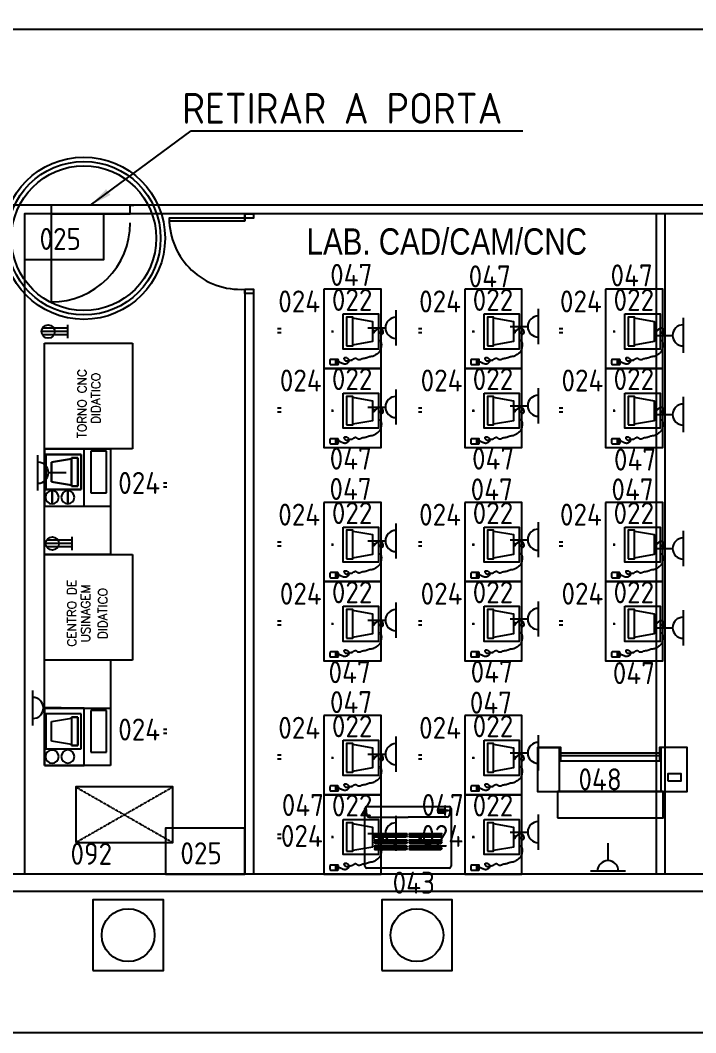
# Model space of a CAD drawing. Header units: millimetres. Extents: x 18768 to 1484868, y -11027 to 520152.
# Drawn here: x 174517 to 182191, y 25708 to 37211 of the extents above; entities that cross this region are included whole.
import ezdxf
from ezdxf.enums import TextEntityAlignment as Align

# ---------------------------------------------------------------- set-up
doc = ezdxf.new("R2010")
doc.units = ezdxf.units.MM
doc.linetypes.add('DASHED2', pattern=[9.525, 6.35, -3.175])
doc.linetypes.add('HIDDEN2', pattern=[4.7625, 3.175, -1.5875])
for name, color, linetype in [('3-MAQUINAS', 5, 'Continuous'), ('4-MOBILIA', 4, 'Continuous'), ('5-COMPUTADORES', 6, 'Continuous'), ('8-TEXTO-DETALHES', 6, 'Continuous'), ('L018-SIMBOLO1', 3, 'Continuous'), ('L025-CONTORNO', 7, 'Continuous'), ('L025-IMPLANTAÇÃO', 1, 'Continuous'), ('L025-TEXTO', 7, 'Continuous'), ('L035-ARRANJO-ADQUIRIR', 102, 'Continuous'), ('L035-ARRANJO-EXISTENTE', 180, 'Continuous'), ('L035-TEXTO', 40, 'Continuous'), ('MOBÍLIA', 26, 'Continuous'), ('PAREDES', 7, 'Continuous')]:
    doc.layers.add(name, color=color, linetype=linetype)
doc.layers.add('L035-DEMOLIÇÃO', color=40, linetype='Continuous', plot=False)
doc.styles.add('ISO-CP--25', font='isocp.shx', dxfattribs={"height": 250})
doc.styles.add('ISO-CP--35', font='isocp.shx', dxfattribs={"height": 350})
doc.styles.add('ROMANS', font='romans', dxfattribs={"width": 0.8, "height": 300})
doc.styles.get("Standard").update_dxf_attribs({"font": 'arial.ttf'})
doc.dimstyles.new('ABNT-25-VERDE', dxfattribs={"dimtxt": 1, "dimasz": 250, "dimexe": 130, "dimexo": 130, "dimgap": 130, "dimtad": 1, "dimdsep": 46, "dimtxsty": 'ISO-CP--25', "dimcen": 0, "dimclrd": 3, "dimclre": 3, "dimclrt": 3, "dimaunit": 1, "dimadec": 0, "dimazin": 0, "dimtfac": 130, "dimtmove": 2, "dimatfit": 3, "dimfxl": 1, "dimtolj": 1, "dimarcsym": 0})

# ---------------------------------------------------------------- blocks, each defined once
blk = doc.blocks.new('BL_SENAI_id9370710520')
at = {"layer": 'L035-ARRANJO-ADQUIRIR', "color": 0}
for p, q in [((499, 247), (499, 164)), ((502, 247), (502, 224)), ((519, 247), (502, 247)), ((550, 253), (506, 253)), ((519, 224), (519, 247)), ((520, 247), (520, 224)), ((536, 247), (520, 247)), ((536, 224), (536, 247)), ((538, 247), (538, 224)), ((554, 247), (538, 247)), ((554, 224), (554, 247)), ((557, 164), (557, 247)), ((193, 186), (169, 186)), ((181, 174), (181, 198)), ((499, 221), (557, 221)), ((499, 220), (557, 220)), ((502, 224), (519, 224)), ((506, 157), (550, 157)), ((520, 224), (536, 224)), ((538, 224), (554, 224))]:
    blk.add_line(p, q, dxfattribs=at)
for points in [[(-19, 308), (-19, 708), (381, 708), (381, 308)], [(170, 645), (192, 645), (192, 660), (170, 660)], [(343, 345), (343, 415), (18, 415), (18, 345)]]:
    blk.add_lwpolyline(points, close=True, dxfattribs=at)
for points in [[(181, 660), (180, 665), (178, 669), (175, 672), (173, 675), (170, 677), (168, 678), (165, 679), (163, 681), (162, 682), (161, 683), (160, 685), (160, 686), (159, 688), (159, 689), (159, 690), (158, 691), (157, 692), (156, 693), (154, 694), (152, 695), (151, 696), (149, 697), (147, 699), (146, 701), (144, 703), (143, 706), (142, 709), (141, 712), (141, 716), (141, 719), (141, 723), (141, 726), (141, 729), (142, 732), (143, 735), (145, 737), (146, 740), (148, 742), (150, 744), (152, 746), (154, 747), (156, 749), (159, 750), (161, 751), (163, 752), (166, 753), (168, 754), (170, 755), (172, 755), (174, 756), (176, 757), (178, 757), (180, 758), (181, 758), (183, 758), (185, 759), (186, 759), (188, 759), (190, 759), (191, 759), (193, 759), (195, 759), (196, 758), (198, 758), (200, 757), (202, 757), (203, 756), (205, 755), (206, 754), (208, 753), (209, 751), (210, 750), (211, 749), (212, 748), (213, 746), (214, 745), (214, 744), (214, 743), (214, 742), (214, 741), (213, 739), (212, 738), (211, 737), (210, 737), (209, 736), (208, 735), (206, 734), (205, 733), (204, 732), (202, 732), (201, 731), (199, 730), (198, 729), (196, 728), (195, 727), (194, 726), (193, 724), (192, 723), (191, 721), (190, 719), (189, 716), (187, 714), (184, 711), (181, 708)], [(276, 708), (280, 717), (284, 724), (290, 729), (296, 733), (302, 736), (308, 738), (315, 740), (321, 740), (327, 741), (334, 741), (340, 740), (345, 740), (351, 739), (357, 738), (362, 737), (368, 736), (374, 735), (379, 733), (385, 731), (390, 730), (395, 728), (400, 725), (405, 723), (410, 720), (414, 716), (418, 713), (422, 709), (426, 705), (430, 700), (434, 696), (437, 691), (441, 686), (444, 681), (448, 676), (451, 670), (454, 665), (457, 659), (460, 654), (462, 649), (464, 644), (465, 639), (466, 634), (467, 629), (467, 624), (468, 619), (469, 614), (469, 610), (470, 605), (472, 600), (473, 595), (475, 590), (477, 586), (479, 581), (481, 575), (483, 570), (485, 565), (486, 560), (487, 554), (488, 549), (489, 544), (489, 538), (490, 533), (491, 528), (492, 524), (493, 519), (495, 515), (497, 511), (499, 507), (500, 504), (502, 500), (503, 497), (504, 494), (504, 490), (504, 487), (504, 484), (503, 480), (502, 477), (501, 474), (499, 471), (498, 469), (496, 466), (494, 464), (492, 461), (490, 459), (489, 456), (488, 454), (487, 451), (486, 448), (487, 445), (487, 441), (488, 438), (490, 434), (492, 431), (493, 427), (495, 424), (497, 420), (499, 417), (501, 415), (503, 412), (505, 410), (506, 408), (507, 406), (508, 405), (509, 404), (509, 404), (509, 403), (509, 403), (509, 403), (508, 403), (508, 402), (508, 401), (508, 398), (509, 395), (510, 391), (510, 387), (511, 382), (513, 377), (514, 372), (515, 366), (516, 362), (517, 357), (518, 354), (519, 350), (519, 347), (519, 344), (518, 341), (517, 338), (515, 335), (513, 333), (510, 330), (506, 327), (502, 325), (499, 323), (495, 321), (491, 320), (488, 320), (485, 320), (482, 321), (480, 322), (479, 324), (478, 326), (477, 329), (477, 332), (477, 334), (477, 337), (478, 341), (478, 344), (480, 347), (481, 350), (483, 353), (485, 356), (487, 359), (490, 362), (493, 365), (496, 368), (499, 370), (502, 372), (506, 373), (510, 373), (515, 372), (520, 371), (525, 369), (530, 366), (535, 362), (539, 358), (543, 353), (547, 348), (549, 342), (551, 336), (552, 330), (552, 324), (551, 318), (550, 312), (548, 306), (546, 300), (544, 294), (541, 289), (538, 284), (536, 278), (533, 273), (531, 268), (529, 262), (528, 256), (528, 253)], [(331, 415), (291, 645), (71, 645), (31, 415)]]:
    blk.add_lwpolyline(points, dxfattribs=at)
for centre, start, end in [((506, 247), 90, 180), ((550, 247), 0, 90), ((506, 164), 180, 270), ((550, 164), 270, 0)]:
    blk.add_arc(centre, 6.72, start, end, dxfattribs=at)
at = {"layer": 'L025-TEXTO', "style": 'ISO-CP--25'}
blk.add_attdef('rmp_mt_codmaterial', (15, 15), '', height=40, dxfattribs=at)
at = {"layer": 'L025-TEXTO', "style": 'ISO-CP--25', "flags": 1}
for tag in ['rmp_mt_nomeunid', 'rmp_mt_potencia', 'rmp_mt_cod']:
    blk.add_attdef(tag, (15, 15), '', height=40, dxfattribs=at)
blk = doc.blocks.new('BL_SENAI_id9320210390')
at = {"layer": 'L035-ARRANJO-ADQUIRIR', "color": 0}
for p, q in [((154, -168), (154, -207)), ((199, -168), (199, -207))]:
    blk.add_line(p, q, dxfattribs=at)
at = {"layer": 'L025-TEXTO', "style": 'ISO-CP--25'}
blk.add_attdef('RMP_MT_NOMEUNID', (8, 8), '', height=250, dxfattribs=at)
at = {"layer": 'L025-TEXTO', "style": 'ISO-CP--25', "flags": 1}
for tag in ['RMP_MT_COD', 'RMP_MT_CODMATERIAL', 'RMP_MT_POTENCIA']:
    blk.add_attdef(tag, (8, 8), '', height=250, dxfattribs=at)
blk = doc.blocks.new('BL_SENAI_id9320221860')
at = {"layer": 'L035-ARRANJO-ADQUIRIR', "color": 0}
blk.add_lwpolyline([(-40, 200), (860, 200), (860, 850), (-40, 850)], close=True, dxfattribs=at)
at = {"layer": 'L025-TEXTO', "style": 'ISO-CP--25'}
blk.add_attdef('rmp_mt_codmaterial', (15, 15), '', height=40, dxfattribs=at)
at = {"layer": 'L025-TEXTO', "style": 'ISO-CP--25', "flags": 1}
for tag in ['rmp_mt_nomeunid', 'rmp_mt_potencia', 'rmp_mt_cod']:
    blk.add_attdef(tag, (15, 15), '', height=40, dxfattribs=at)
blk = doc.blocks.new('BL_SENAI_id9370720160')
at = {"layer": 'L035-ARRANJO-EXISTENTE', "color": 0}
for p, q in [((-695, 376), (-445, 376)), ((-430, 316), (690, 316)), ((-430, 286), (690, 286)), ((-445, 226), (705, 226))]:
    blk.add_line(p, q, dxfattribs=at)
for points in [[(-695, -124), (-445, -124), (-445, 376), (-695, 376)], [(-445, 226), (-430, 226), (-430, 376), (-445, 376)], [(690, 226), (705, 226), (705, 376), (690, 376)], [(705, -124), (1005, -124), (1005, 376), (705, 376)], [(784, -3), (934, -3), (934, 77), (784, 77)], [(-470, -424), (730, -424), (730, -124), (-470, -124)]]:
    blk.add_lwpolyline(points, close=True, dxfattribs=at)
blk.add_lwpolyline([(-445, 376), (-695, 376), (-695, -124), (1005, -124), (1005, 376), (705, 376)], dxfattribs=at)
at = {"layer": 'L025-TEXTO', "style": 'ISO-CP--25'}
blk.add_attdef('rmp_mt_codmaterial', (15, 15), '', height=40, dxfattribs=at)
at = {"layer": 'L025-TEXTO', "style": 'ISO-CP--25', "flags": 1}
for tag in ['rmp_mt_nomeunid', 'rmp_mt_potencia', 'rmp_mt_cod']:
    blk.add_attdef(tag, (15, 15), '', height=40, dxfattribs=at)
blk = doc.blocks.new('BL_SENAI_id9320230440')
at = {"layer": 'L035-ARRANJO-ADQUIRIR', "color": 0}
blk.add_lwpolyline([(0, 520), (-900, 520), (-900, 0), (0, 0)], close=True, dxfattribs=at)
at = {"layer": 'L025-TEXTO', "style": 'ISO-CP--25'}
blk.add_attdef('rmp_mt_codmaterial', (15, 15), '', height=40, dxfattribs=at)
at = {"layer": 'L025-TEXTO', "style": 'ISO-CP--25', "flags": 1}
for tag in ['rmp_mt_nomeunid', 'rmp_mt_potencia', 'rmp_mt_cod']:
    blk.add_attdef(tag, (15, 15), '', height=40, dxfattribs=at)
blk = doc.blocks.new('BL_SENAI_id9315160120')
at = {"color": 0}
for p, q in [((93, 569), (105, 588)), ((105, 588), (457, 588)), ((469, 569), (457, 588)), ((489, 569), (501, 588)), ((501, 588), (853, 588)), ((865, 569), (853, 588)), ((469, 569), (93, 569)), ((93, 544), (105, 564)), ((469, 544), (93, 544)), ((93, 498), (105, 518)), ((469, 498), (93, 498)), ((93, 474), (105, 493)), ((469, 474), (93, 474)), ((105, 564), (457, 564)), ((105, 518), (457, 518)), ((105, 493), (457, 493)), ((469, 544), (457, 564)), ((469, 498), (457, 518)), ((469, 474), (457, 493)), ((865, 569), (489, 569)), ((489, 544), (501, 564)), ((865, 544), (489, 544)), ((489, 498), (501, 518)), ((865, 498), (489, 498)), ((489, 474), (501, 493)), ((865, 474), (489, 474)), ((501, 564), (853, 564)), ((501, 518), (853, 518)), ((501, 493), (853, 493)), ((865, 544), (853, 564)), ((865, 498), (853, 518)), ((865, 474), (853, 493)), ((93, 426), (105, 445)), ((469, 426), (93, 426)), ((93, 401), (105, 420)), ((469, 401), (93, 401)), ((105, 445), (457, 445)), ((105, 420), (457, 420)), ((469, 426), (457, 445)), ((469, 401), (457, 420)), ((489, 426), (501, 445)), ((865, 426), (489, 426)), ((489, 401), (501, 420)), ((865, 401), (489, 401)), ((501, 445), (853, 445)), ((501, 420), (853, 420)), ((865, 426), (853, 445)), ((865, 401), (853, 420)), ((0, 106), (8, 190)), ((37, 215), (479, 215)), ((56, 126), (56, 170)), ((56, 170), (136, 170)), ((136, 126), (56, 126)), ((136, 170), (136, 126)), ((921, 215), (479, 215)), ((958, 106), (950, 190))]:
    blk.add_line(p, q, dxfattribs=at)
for centre, radius in [((78, 148), 17.7), ((78, 148), 5.72), ((115, 148), 15.8), ((115, 148), 3.81)]:
    blk.add_circle(centre, radius, dxfattribs=at)
for centre, start, end in [((37, 185), 90, 169.0323), ((921, 185), 10.9677, 90)]:
    blk.add_arc(centre, 30, start, end, dxfattribs=at)
at = {"layer": 'L025-CONTORNO', "color": 0}
for p, q in [((-10, 117), (-10, 775)), ((10, 795), (948, 795)), ((968, 775), (968, 117)), ((948, 97), (10, 97))]:
    blk.add_line(p, q, dxfattribs=at)
for centre, start, end in [((10, 775), 90, 180), ((948, 775), 0, 90), ((10, 117), 180, 270), ((948, 117), 270, 0)]:
    blk.add_arc(centre, 20, start, end, dxfattribs=at)
at = {"layer": 'L025-TEXTO', "linetype": 'HIDDEN2', "style": 'ISO-CP--25'}
blk.add_attdef('rmp_mt_codmaterial', (15, 15), '', height=40, dxfattribs=at)
at = {"layer": 'L025-TEXTO', "linetype": 'HIDDEN2', "style": 'ISO-CP--25', "flags": 1}
for tag in ['rmp_mt_nomeunid', 'rmp_mt_potencia', 'rmp_mt_cod']:
    blk.add_attdef(tag, (15, 15), '', height=40, dxfattribs=at)
blk = doc.blocks.new('BL_SENAI_id9315160090')
at = {"layer": 'L025-CONTORNO', "color": 0, "linetype": 'DASHED2'}
for p, q in [((-162, 711), (938, 81)), ((-162, 81), (938, 711))]:
    blk.add_line(p, q, dxfattribs=at)
at = {"layer": 'L025-CONTORNO', "color": 0}
blk.add_lwpolyline([(-162, 81), (938, 81), (938, 711), (-162, 711)], close=True, dxfattribs=at)
at = {"layer": 'L025-TEXTO', "style": 'ISO-CP--25'}
blk.add_attdef('rmp_mt_codmaterial', (15, 15), '', height=40, dxfattribs=at)
at = {"layer": 'L025-TEXTO', "style": 'ISO-CP--25', "flags": 1}
for tag in ['rmp_mt_nomeunid', 'rmp_mt_potencia', 'rmp_mt_cod']:
    blk.add_attdef(tag, (15, 15), '', height=40, dxfattribs=at)

msp = doc.modelspace()

# ---------------------------------------------------------------- linework, layer by layer
at = {"layer": '3-MAQUINAS', "linetype": 'Continuous'}
for p, q in [((174791.165, 32341.122), (174791.165, 33541.122)), ((174791.165, 33541.122), (175791.165, 33541.122)), ((175791.165, 33541.122), (175791.165, 32341.122)), ((175791.165, 32341.122), (174791.165, 32341.122)), ((174791.165, 31141.122), (175791.165, 31141.122)), ((174791.165, 29941.122), (174791.165, 31141.122)), ((175791.165, 31141.122), (175791.165, 29941.122)), ((175791.165, 29941.122), (174791.165, 29941.122))]:
    msp.add_line(p, q, dxfattribs=at)
at = {"layer": '3-MAQUINAS', "ltscale": 0.01}
for p, q in [((174791.165, 32341.122), (174791.165, 31691.122)), ((175241.165, 32341.122), (174791.165, 32341.122)), ((175241.165, 31691.122), (175241.165, 32341.122)), ((174791.165, 31691.122), (175241.165, 31691.122)), ((174791.165, 29394.712), (174791.165, 28744.712)), ((175241.165, 29394.712), (174791.165, 29394.712)), ((175241.165, 28744.712), (175241.165, 29394.712)), ((174791.165, 28744.712), (175241.165, 28744.712))]:
    msp.add_line(p, q, dxfattribs=at)
at = {"layer": '4-MOBILIA'}
for p, q in [((174791.165, 31141.122), (174791.165, 32341.122)), ((174791.165, 32341.122), (175541.165, 32341.122)), ((175541.165, 32341.122), (175541.165, 31141.122)), ((174791.165, 31691.122), (175541.165, 31691.122)), ((175541.165, 31141.122), (174791.165, 31141.122)), ((174791.165, 28744.712), (174791.165, 29944.712)), ((174791.165, 29944.712), (175541.165, 29944.712)), ((175541.165, 29944.712), (175541.165, 28744.712)), ((175541.165, 28744.712), (174791.165, 28744.712))]:
    msp.add_line(p, q, dxfattribs=at)
at = {"layer": '5-COMPUTADORES', "ltscale": 0.01}
for p, q in [((174808.034, 31878.622), (174808.034, 32278.622)), ((174808.034, 32278.622), (174808.034, 31878.622)), ((174808.034, 32278.622), (175208.034, 32278.622)), ((175208.034, 32278.622), (174808.034, 32278.622)), ((175100.534, 32228.622), (174870.534, 32188.622)), ((174870.534, 32188.622), (175100.534, 32228.622)), ((174870.534, 32188.622), (175100.534, 32228.622)), ((175100.534, 32241.122), (175170.534, 32241.122)), ((175100.534, 32228.622), (175100.534, 32241.122)), ((175100.534, 32241.122), (175100.534, 31916.122)), ((175170.534, 32241.122), (175100.534, 32241.122)), ((175100.534, 32241.122), (175170.534, 32241.122)), ((175100.534, 32228.622), (175100.534, 32241.122)), ((175100.534, 31928.622), (175100.534, 32228.622)), ((175170.534, 32241.122), (175170.534, 31916.122)), ((175170.534, 31916.122), (175170.534, 32241.122)), ((175170.534, 32241.122), (175170.534, 31916.122)), ((175208.034, 32278.622), (175208.034, 31878.622)), ((175208.034, 31878.622), (175208.034, 32278.622)), ((175318.352, 32316.122), (175318.352, 31841.122)), ((175498.352, 32316.122), (175318.352, 32316.122)), ((175498.352, 31841.122), (175498.352, 32316.122)), ((174870.534, 32188.622), (174870.534, 31968.622)), ((174870.534, 31968.622), (174870.534, 32188.622)), ((174870.534, 31968.622), (174870.534, 32188.622)), ((175208.034, 31878.622), (174808.034, 31878.622)), ((174808.034, 31878.622), (175208.034, 31878.622)), ((174870.534, 31968.622), (175100.534, 31928.622)), ((175100.534, 31928.622), (174870.534, 31968.622)), ((175100.534, 31928.622), (174870.534, 31968.622)), ((174878.325, 31866.122), (174878.325, 31716.122)), ((174878.325, 31716.122), (174878.325, 31866.122)), ((175056.711, 31866.846), (175056.711, 31716.846)), ((175056.711, 31716.846), (175056.711, 31866.846)), ((175100.534, 31916.122), (175100.534, 31928.622)), ((175100.534, 31916.122), (175100.534, 31928.622)), ((175170.534, 31916.122), (175100.534, 31916.122)), ((175100.534, 31916.122), (175170.534, 31916.122)), ((175170.534, 31916.122), (175100.534, 31916.122)), ((175318.352, 31841.122), (175498.352, 31841.122)), ((175318.352, 29369.712), (175318.352, 28894.712)), ((175498.352, 29369.712), (175318.352, 29369.712)), ((175498.352, 28894.712), (175498.352, 29369.712)), ((174808.034, 29332.212), (174808.034, 28932.212)), ((175208.034, 29332.212), (174808.034, 29332.212)), ((174870.534, 29242.212), (175100.534, 29282.212)), ((174870.534, 29022.212), (174870.534, 29242.212)), ((175100.534, 29294.712), (175100.534, 28969.712)), ((175170.534, 29294.712), (175100.534, 29294.712)), ((175100.534, 29294.712), (175170.534, 29294.712)), ((175100.534, 29282.212), (175100.534, 29294.712)), ((175170.534, 28969.712), (175170.534, 29294.712)), ((175170.534, 29294.712), (175170.534, 28969.712)), ((175208.034, 28932.212), (175208.034, 29332.212)), ((175100.534, 28982.212), (174870.534, 29022.212)), ((174808.034, 28932.212), (175208.034, 28932.212)), ((175100.534, 28969.712), (175100.534, 28982.212)), ((175100.534, 28969.712), (175170.534, 28969.712)), ((175170.534, 28969.712), (175100.534, 28969.712)), ((175318.352, 28894.712), (175498.352, 28894.712))]:
    msp.add_line(p, q, dxfattribs=at)
for centre, start, end in [((174878.325, 31791.122), 90, 180), ((174878.325, 31791.122), 0, 180), ((174878.325, 31791.122), 90, 180), ((174878.325, 31791.122), 0, 90), ((174878.325, 31791.122), 0, 90), ((175056.711, 31791.846), 90, 180), ((175056.711, 31791.846), 0, 180), ((175056.711, 31791.846), 90, 180), ((175056.711, 31791.846), 0, 90), ((175056.711, 31791.846), 0, 90), ((174878.325, 31791.122), 180, 270), ((174878.325, 31791.122), 180, 0), ((174878.325, 31791.122), 180, 270), ((174878.325, 31791.122), 270, 0), ((174878.325, 31791.122), 270, 0), ((175056.711, 31791.846), 180, 270), ((175056.711, 31791.846), 180, 0), ((175056.711, 31791.846), 180, 270), ((175056.711, 31791.846), 270, 0), ((175056.711, 31791.846), 270, 0), ((174878.325, 28844.712), 0, 180), ((175056.711, 28845.436), 0, 180), ((174878.325, 28844.712), 180, 0), ((175056.711, 28845.436), 180, 0)]:
    msp.add_arc(centre, 75, start, end, dxfattribs=at)
at = {"layer": 'L018-SIMBOLO1'}
for p, q in [((175058.59, 33711.373), (174768.638, 33711.373)), ((175058.59, 33598.873), (175058.59, 33748.873)), ((175058.59, 33673.873), (174758.59, 33673.873)), ((175058.59, 33636.373), (174768.638, 33636.373)), ((175106.461, 31303.761), (174816.509, 31303.761)), ((175106.461, 31191.261), (175106.461, 31341.261)), ((175106.461, 31266.261), (174806.461, 31266.261)), ((175106.461, 31228.761), (174816.509, 31228.761))]:
    msp.add_line(p, q, dxfattribs=at)
for centre in [(174833.59, 33673.873), (174881.461, 31266.261)]:
    msp.add_circle(centre, 75, dxfattribs=at)
at = {"layer": 'L025-IMPLANTAÇÃO'}
for p, q in [((177066.279, 35011.201), (177066.279, 34930.642)), ((177165.279, 35011.201), (177165.279, 34960.852)), ((177066.279, 34155.257), (177066.279, 27511.201)), ((177165.279, 34155.257), (177165.279, 27511.201))]:
    msp.add_line(p, q, dxfattribs=at)
msp.add_lwpolyline([(176208.636, 34930.642), (177066.279, 34930.642), (177066.279, 35011.201), (177165.279, 35011.201), (177165.279, 34960.852), (176208.636, 34960.852, 0.431868736), (177066.279, 34155.257), (177165.279, 34155.257), (177165.279, 34104.908), (177066.279, 34104.908), (177066.279, 34155.257)], format="xyb", dxfattribs=at)
at = {"layer": 'L035-ARRANJO-ADQUIRIR', "color": 100}
for p, q in [((178784.91, 33916.879), (178784.91, 33516.879)), ((180401.91, 33931.177), (180401.91, 33531.177)), ((182047.53, 33831.089), (182047.53, 33431.089)), ((178464.91, 33716.879), (178664.91, 33716.879)), ((180081.91, 33731.177), (180281.91, 33731.177)), ((181727.53, 33631.089), (181927.53, 33631.089)), ((178784.91, 33016.879), (178784.91, 32616.879)), ((180401.91, 33031.177), (180401.91, 32631.177)), ((182047.53, 32931.089), (182047.53, 32531.089)), ((178464.91, 32816.879), (178664.91, 32816.879)), ((180081.91, 32831.177), (180281.91, 32831.177)), ((181727.53, 32731.089), (181927.53, 32731.089)), ((174717.33, 31870.149), (174717.33, 32270.149)), ((175037.33, 32070.149), (174837.33, 32070.149)), ((178784.91, 31494.851), (178784.91, 31094.851)), ((180401.91, 31509.149), (180401.91, 31109.149)), ((182047.53, 31409.061), (182047.53, 31009.061)), ((178464.91, 31294.851), (178664.91, 31294.851)), ((180081.91, 31309.149), (180281.91, 31309.149)), ((181727.53, 31209.061), (181927.53, 31209.061)), ((180401.91, 30609.149), (180401.91, 30209.149)), ((178784.91, 30594.851), (178784.91, 30194.851)), ((182047.53, 30509.061), (182047.53, 30109.061)), ((178464.91, 30394.851), (178664.91, 30394.851)), ((180081.91, 30409.149), (180281.91, 30409.149)), ((181727.53, 30309.061), (181927.53, 30309.061)), ((174660.018, 29197.667), (174660.018, 29597.667)), ((174980.018, 29397.667), (174780.018, 29397.667)), ((178784.91, 29072.823), (178784.91, 28672.823)), ((180401.91, 29087.121), (180401.91, 28687.121)), ((180081.91, 28887.121), (180281.91, 28887.121)), ((178464.91, 28872.823), (178664.91, 28872.823)), ((180401.91, 28187.121), (180401.91, 27787.121)), ((178784.91, 28172.823), (178784.91, 27772.823)), ((178464.91, 27972.823), (178664.91, 27972.823)), ((180081.91, 27987.121), (180281.91, 27987.121)), ((181193.243, 27863.269), (181193.243, 27663.269)), ((181393.243, 27543.269), (180993.243, 27543.269))]:
    msp.add_line(p, q, dxfattribs=at)
at = {"layer": 'L035-ARRANJO-ADQUIRIR'}
for points in [[(175342.664, 26416.25), (176142.664, 26416.25), (176142.664, 27216.25), (175342.664, 27216.25)], [(178623.094, 26416.25), (179423.094, 26416.25), (179423.094, 27216.25), (178623.094, 27216.25)]]:
    msp.add_lwpolyline(points, close=True, dxfattribs=at)
for centre in [(175742.664, 26816.25), (179023.094, 26816.25)]:
    msp.add_circle(centre, 300, dxfattribs=at)
at = {"layer": 'L035-ARRANJO-ADQUIRIR', "color": 100}
for centre, start, end in [((178784.91, 33716.879), 90, 270), ((180401.91, 33731.177), 90, 270), ((182047.53, 33631.089), 90, 270), ((178784.91, 32816.879), 90, 270), ((180401.91, 32831.177), 90, 270), ((182047.53, 32731.089), 90, 270), ((174717.33, 32070.149), 270, 90), ((178784.91, 31294.851), 90, 270), ((180401.91, 31309.149), 90, 270), ((182047.53, 31209.061), 90, 270), ((178784.91, 30394.851), 90, 270), ((180401.91, 30409.149), 90, 270), ((182047.53, 30309.061), 90, 270), ((174660.018, 29397.667), 270, 90), ((178784.91, 28872.823), 90, 270), ((180401.91, 28887.121), 90, 270), ((178784.91, 27972.823), 90, 270), ((180401.91, 27987.121), 90, 270), ((181193.243, 27543.269), 0, 180)]:
    msp.add_arc(centre, 120, start, end, dxfattribs=at)
at = {"layer": 'L035-DEMOLIÇÃO'}
for p, q in [((174866.279, 35110.201), (174866.279, 34010.201)), ((174866.279, 35110.201), (174866.279, 34010.201)), ((181740.279, 35011.201), (181740.279, 27511.201)), ((181839.279, 35011.201), (181839.279, 27511.201))]:
    msp.add_line(p, q, dxfattribs=at)
at = {"layer": 'L035-DEMOLIÇÃO', "linetype": 'ByBlock', "lineweight": -2}
msp.add_lwpolyline([(243039.686, 25707.681), (151141.405, 25707.681), (151141.405, 63236.274), (243039.686, 63236.274)], close=True, dxfattribs=at)
at = {"layer": 'L035-DEMOLIÇÃO'}
msp.add_lwpolyline([(174866.279, 35011.201), (175766.279, 35011.201), (175766.279, 35110.201), (174866.279, 35110.201)], close=True, dxfattribs=at)
for radius in [922.089, 872.089, 822.089]:
    msp.add_circle((175239.433, 34734.763), radius, dxfattribs=at)
msp.add_arc((174866.279, 34910.201), 900, 270, 0, dxfattribs=at)
msp.add_arc((174866.279, 34910.201), 900, 270, 0, dxfattribs=at)
at = {"layer": 'MOBÍLIA'}
msp.add_line((174791.165, 29394.712), (175541.165, 29394.712), dxfattribs=at)
at = {"layer": 'PAREDES'}
for p, q in [((151769.279, 37111.201), (187063.279, 37111.201)), ((151769.279, 37111.201), (187063.279, 37111.201)), ((174866.279, 35110.201), (168167.279, 35110.201)), ((174866.279, 35110.201), (174566.279, 35110.201)), ((174866.279, 35110.201), (174566.279, 35110.201)), ((174866.279, 35110.201), (174566.279, 35110.201)), ((179478.986, 35110.201), (174866.279, 35110.201)), ((175766.279, 35110.201), (175806.496, 35110.201)), ((175766.279, 35110.201), (175806.496, 35110.201)), ((183614.279, 35110.201), (179440.279, 35110.201)), ((174866.279, 35011.201), (174566.279, 35011.201)), ((174866.279, 35011.201), (174566.279, 35011.201)), ((174866.279, 35011.201), (174566.279, 35011.201)), ((174866.279, 35011.201), (174566.279, 35011.201)), ((174566.279, 35011.201), (174566.279, 27511.201)), ((181740.279, 35011.201), (174566.279, 35011.201)), ((176241.279, 35011.201), (175766.279, 35011.201)), ((179459.826, 35011.201), (175766.279, 35011.201)), ((183614.279, 35011.201), (179440.279, 35011.201)), ((184638.279, 27511.201), (159475.069, 27511.201)), ((184638.279, 27311.201), (159475.069, 27311.201))]:
    msp.add_line(p, q, dxfattribs=at)

# ---------------------------------------------------------------- block references
at = {"layer": 'L035-ARRANJO-ADQUIRIR'}
ref = msp.add_blockref('BL_SENAI_id9320230440', (174566.279, 35011.201), dxfattribs=dict(at, rotation=180))
ref.add_attrib('rmp_mt_codmaterial', '025', dxfattribs={"layer": 'L025-TEXTO', "height": 250, "style": 'ISO-CP--25'}).set_placement((174970.826, 34726.883), align=Align.MIDDLE)
ref = msp.add_blockref('BL_SENAI_id9320221860', (177765.597, 34115.294), dxfattribs=dict(at, rotation=270))
ref.add_attrib('rmp_mt_codmaterial', '047', dxfattribs={"layer": 'L025-TEXTO', "height": 250, "style": 'ISO-CP--25'}).set_placement((178277.278, 34318.114), align=Align.MIDDLE)
ref = msp.add_blockref('BL_SENAI_id9320221860', (179365.597, 34115.294), dxfattribs=dict(at, rotation=270))
ref.add_attrib('rmp_mt_codmaterial', '047', dxfattribs={"layer": 'L025-TEXTO', "height": 250, "style": 'ISO-CP--25'}).set_placement((179850.707, 34301.68), align=Align.MIDDLE)
ref = msp.add_blockref('BL_SENAI_id9320221860', (180965.597, 34115.294), dxfattribs=dict(at, rotation=270))
ref.add_attrib('rmp_mt_codmaterial', '047', dxfattribs={"layer": 'L025-TEXTO', "height": 250, "style": 'ISO-CP--25'}).set_placement((181462.513, 34312.636), align=Align.MIDDLE)
ref = msp.add_blockref('BL_SENAI_id9320210390', (177647.338, 33858.087), dxfattribs=dict(at, rotation=270))
ref.add_attrib('RMP_MT_NOMEUNID', '024', dxfattribs={"layer": 'L025-TEXTO', "height": 250, "style": 'ISO-CP--25'}).set_placement((177685.393, 34016.827), align=Align.MIDDLE)
ref = msp.add_blockref('BL_SENAI_id9370710520', (177878.236, 33856.261), dxfattribs=dict(at, rotation=270))
ref.add_attrib('rmp_mt_codmaterial', '022', dxfattribs={"layer": 'L025-TEXTO', "height": 250, "style": 'ISO-CP--25'}).set_placement((178286.832, 34034.052), align=Align.MIDDLE)
ref = msp.add_blockref('BL_SENAI_id9320210390', (179247.338, 33858.087), dxfattribs=dict(at, rotation=270))
ref.add_attrib('RMP_MT_NOMEUNID', '024', dxfattribs={"layer": 'L025-TEXTO', "height": 250, "style": 'ISO-CP--25'}).set_placement((179285.393, 34016.827), align=Align.MIDDLE)
ref = msp.add_blockref('BL_SENAI_id9370710520', (179478.236, 33856.261), dxfattribs=dict(at, rotation=270))
ref.add_attrib('rmp_mt_codmaterial', '022', dxfattribs={"layer": 'L025-TEXTO', "height": 250, "style": 'ISO-CP--25'}).set_placement((179886.832, 34034.052), align=Align.MIDDLE)
ref = msp.add_blockref('BL_SENAI_id9320210390', (180847.338, 33858.087), dxfattribs=dict(at, rotation=270))
ref.add_attrib('RMP_MT_NOMEUNID', '024', dxfattribs={"layer": 'L025-TEXTO', "height": 250, "style": 'ISO-CP--25'}).set_placement((180885.393, 34016.827), align=Align.MIDDLE)
ref = msp.add_blockref('BL_SENAI_id9370710520', (181078.236, 33856.261), dxfattribs=dict(at, rotation=270))
ref.add_attrib('rmp_mt_codmaterial', '022', dxfattribs={"layer": 'L025-TEXTO', "height": 250, "style": 'ISO-CP--25'}).set_placement((181486.832, 34034.052), align=Align.MIDDLE)
ref = msp.add_blockref('BL_SENAI_id9320221860', (177765.597, 33215.294), dxfattribs=dict(at, rotation=270))
ref.add_attrib('rmp_mt_codmaterial', '047', dxfattribs={"layer": 'L025-TEXTO', "height": 250, "style": 'ISO-CP--25'}).set_placement((178271.796, 32230.998), align=Align.MIDDLE)
ref = msp.add_blockref('BL_SENAI_id9370710520', (177878.236, 32956.261), dxfattribs=dict(at, rotation=270))
ref.add_attrib('rmp_mt_codmaterial', '022', dxfattribs={"layer": 'L025-TEXTO', "height": 250, "style": 'ISO-CP--25'}).set_placement((178286.832, 33134.052), align=Align.MIDDLE)
ref = msp.add_blockref('BL_SENAI_id9320221860', (179365.597, 33215.294), dxfattribs=dict(at, rotation=270))
ref.add_attrib('rmp_mt_codmaterial', '047', dxfattribs={"layer": 'L025-TEXTO', "height": 250, "style": 'ISO-CP--25'}).set_placement((179889.084, 32230.998), align=Align.MIDDLE)
ref = msp.add_blockref('BL_SENAI_id9370710520', (179478.236, 32956.261), dxfattribs=dict(at, rotation=270))
ref.add_attrib('rmp_mt_codmaterial', '022', dxfattribs={"layer": 'L025-TEXTO', "height": 250, "style": 'ISO-CP--25'}).set_placement((179886.832, 33134.052), align=Align.MIDDLE)
ref = msp.add_blockref('BL_SENAI_id9320221860', (180965.597, 33215.294), dxfattribs=dict(at, rotation=270))
ref.add_attrib('rmp_mt_codmaterial', '047', dxfattribs={"layer": 'L025-TEXTO', "height": 250, "style": 'ISO-CP--25'}).set_placement((181500.889, 32220.042), align=Align.MIDDLE)
ref = msp.add_blockref('BL_SENAI_id9370710520', (181078.236, 32956.261), dxfattribs=dict(at, rotation=270))
ref.add_attrib('rmp_mt_codmaterial', '022', dxfattribs={"layer": 'L025-TEXTO', "height": 250, "style": 'ISO-CP--25'}).set_placement((181486.832, 33134.052), align=Align.MIDDLE)
ref = msp.add_blockref('BL_SENAI_id9320210390', (177647.338, 32958.087), dxfattribs=dict(at, rotation=270))
ref.add_attrib('RMP_MT_NOMEUNID', '024', dxfattribs={"layer": 'L025-TEXTO', "height": 250, "style": 'ISO-CP--25'}).set_placement((177703.021, 33118.574), align=Align.MIDDLE)
ref = msp.add_blockref('BL_SENAI_id9320210390', (179247.338, 32958.087), dxfattribs=dict(at, rotation=270))
ref.add_attrib('RMP_MT_NOMEUNID', '024', dxfattribs={"layer": 'L025-TEXTO', "height": 250, "style": 'ISO-CP--25'}).set_placement((179303.021, 33118.574), align=Align.MIDDLE)
ref = msp.add_blockref('BL_SENAI_id9320210390', (180847.338, 32958.087), dxfattribs=dict(at, rotation=270))
ref.add_attrib('RMP_MT_NOMEUNID', '024', dxfattribs={"layer": 'L025-TEXTO', "height": 250, "style": 'ISO-CP--25'}).set_placement((180903.021, 33118.574), align=Align.MIDDLE)
ref = msp.add_blockref('BL_SENAI_id9320210390', (175976.031, 31757.868), dxfattribs=dict(at, rotation=90))
ref.add_attrib('RMP_MT_NOMEUNID', '024', dxfattribs={"layer": 'L025-TEXTO', "height": 250, "style": 'ISO-CP--25'}).set_placement((175867.428, 31954.54), align=Align.MIDDLE)
ref = msp.add_blockref('BL_SENAI_id9320221860', (177765.597, 31693.266), dxfattribs=dict(at, rotation=270))
ref.add_attrib('rmp_mt_codmaterial', '047', dxfattribs={"layer": 'L025-TEXTO', "height": 250, "style": 'ISO-CP--25'}).set_placement((178269.15, 31886.337), align=Align.MIDDLE)
ref = msp.add_blockref('BL_SENAI_id9320221860', (179365.597, 31693.266), dxfattribs=dict(at, rotation=270))
ref.add_attrib('rmp_mt_codmaterial', '047', dxfattribs={"layer": 'L025-TEXTO', "height": 250, "style": 'ISO-CP--25'}).set_placement((179873.28, 31881.133), align=Align.MIDDLE)
ref = msp.add_blockref('BL_SENAI_id9320221860', (180965.597, 31693.266), dxfattribs=dict(at, rotation=270))
ref.add_attrib('rmp_mt_codmaterial', '047', dxfattribs={"layer": 'L025-TEXTO', "height": 250, "style": 'ISO-CP--25'}).set_placement((181472.202, 31881.133), align=Align.MIDDLE)
ref = msp.add_blockref('BL_SENAI_id9320210390', (177647.338, 31436.059), dxfattribs=dict(at, rotation=270))
ref.add_attrib('RMP_MT_NOMEUNID', '024', dxfattribs={"layer": 'L025-TEXTO', "height": 250, "style": 'ISO-CP--25'}).set_placement((177685.393, 31594.799), align=Align.MIDDLE)
ref = msp.add_blockref('BL_SENAI_id9370710520', (177878.236, 31434.233), dxfattribs=dict(at, rotation=270))
ref.add_attrib('rmp_mt_codmaterial', '022', dxfattribs={"layer": 'L025-TEXTO', "height": 250, "style": 'ISO-CP--25'}).set_placement((178286.832, 31612.024), align=Align.MIDDLE)
ref = msp.add_blockref('BL_SENAI_id9320210390', (179247.338, 31436.059), dxfattribs=dict(at, rotation=270))
ref.add_attrib('RMP_MT_NOMEUNID', '024', dxfattribs={"layer": 'L025-TEXTO', "height": 250, "style": 'ISO-CP--25'}).set_placement((179285.393, 31594.799), align=Align.MIDDLE)
ref = msp.add_blockref('BL_SENAI_id9370710520', (179478.236, 31434.233), dxfattribs=dict(at, rotation=270))
ref.add_attrib('rmp_mt_codmaterial', '022', dxfattribs={"layer": 'L025-TEXTO', "height": 250, "style": 'ISO-CP--25'}).set_placement((179886.832, 31612.024), align=Align.MIDDLE)
ref = msp.add_blockref('BL_SENAI_id9320210390', (180847.338, 31436.059), dxfattribs=dict(at, rotation=270))
ref.add_attrib('RMP_MT_NOMEUNID', '024', dxfattribs={"layer": 'L025-TEXTO', "height": 250, "style": 'ISO-CP--25'}).set_placement((180885.393, 31594.799), align=Align.MIDDLE)
ref = msp.add_blockref('BL_SENAI_id9370710520', (181078.236, 31434.233), dxfattribs=dict(at, rotation=270))
ref.add_attrib('rmp_mt_codmaterial', '022', dxfattribs={"layer": 'L025-TEXTO', "height": 250, "style": 'ISO-CP--25'}).set_placement((181486.832, 31612.024), align=Align.MIDDLE)
ref = msp.add_blockref('BL_SENAI_id9320221860', (177765.597, 30793.266), dxfattribs=dict(at, rotation=270))
ref.add_attrib('rmp_mt_codmaterial', '047', dxfattribs={"layer": 'L025-TEXTO', "height": 250, "style": 'ISO-CP--25'}).set_placement((178258.733, 29804.7), align=Align.MIDDLE)
ref = msp.add_blockref('BL_SENAI_id9370710520', (177878.236, 30534.233), dxfattribs=dict(at, rotation=270))
ref.add_attrib('rmp_mt_codmaterial', '022', dxfattribs={"layer": 'L025-TEXTO', "height": 250, "style": 'ISO-CP--25'}).set_placement((178286.832, 30712.024), align=Align.MIDDLE)
ref = msp.add_blockref('BL_SENAI_id9320221860', (179365.597, 30793.266), dxfattribs=dict(at, rotation=270))
ref.add_attrib('rmp_mt_codmaterial', '047', dxfattribs={"layer": 'L025-TEXTO', "height": 250, "style": 'ISO-CP--25'}).set_placement((179873.28, 29809.904), align=Align.MIDDLE)
ref = msp.add_blockref('BL_SENAI_id9370710520', (179478.236, 30534.233), dxfattribs=dict(at, rotation=270))
ref.add_attrib('rmp_mt_codmaterial', '022', dxfattribs={"layer": 'L025-TEXTO', "height": 250, "style": 'ISO-CP--25'}).set_placement((179886.832, 30712.024), align=Align.MIDDLE)
ref = msp.add_blockref('BL_SENAI_id9320221860', (180965.597, 30793.266), dxfattribs=dict(at, rotation=270))
ref.add_attrib('rmp_mt_codmaterial', '047', dxfattribs={"layer": 'L025-TEXTO', "height": 250, "style": 'ISO-CP--25'}).set_placement((181487.826, 29794.292), align=Align.MIDDLE)
ref = msp.add_blockref('BL_SENAI_id9370710520', (181078.236, 30534.233), dxfattribs=dict(at, rotation=270))
ref.add_attrib('rmp_mt_codmaterial', '022', dxfattribs={"layer": 'L025-TEXTO', "height": 250, "style": 'ISO-CP--25'}).set_placement((181486.832, 30712.024), align=Align.MIDDLE)
ref = msp.add_blockref('BL_SENAI_id9320210390', (177647.338, 30536.059), dxfattribs=dict(at, rotation=270))
ref.add_attrib('RMP_MT_NOMEUNID', '024', dxfattribs={"layer": 'L025-TEXTO', "height": 250, "style": 'ISO-CP--25'}).set_placement((177703.021, 30696.546), align=Align.MIDDLE)
ref = msp.add_blockref('BL_SENAI_id9320210390', (179247.338, 30536.059), dxfattribs=dict(at, rotation=270))
ref.add_attrib('RMP_MT_NOMEUNID', '024', dxfattribs={"layer": 'L025-TEXTO', "height": 250, "style": 'ISO-CP--25'}).set_placement((179303.021, 30696.546), align=Align.MIDDLE)
ref = msp.add_blockref('BL_SENAI_id9320210390', (180847.338, 30536.059), dxfattribs=dict(at, rotation=270))
ref.add_attrib('RMP_MT_NOMEUNID', '024', dxfattribs={"layer": 'L025-TEXTO', "height": 250, "style": 'ISO-CP--25'}).set_placement((180903.021, 30696.546), align=Align.MIDDLE)
ref = msp.add_blockref('BL_SENAI_id9320221860', (177765.597, 29271.238), dxfattribs=dict(at, rotation=270))
ref.add_attrib('rmp_mt_codmaterial', '047', dxfattribs={"layer": 'L025-TEXTO', "height": 250, "style": 'ISO-CP--25'}).set_placement((178274.706, 29464.137), align=Align.MIDDLE)
ref = msp.add_blockref('BL_SENAI_id9320221860', (179365.597, 29271.238), dxfattribs=dict(at, rotation=270))
ref.add_attrib('rmp_mt_codmaterial', '047', dxfattribs={"layer": 'L025-TEXTO', "height": 250, "style": 'ISO-CP--25'}).set_placement((179863.486, 29458.322), align=Align.MIDDLE)
ref = msp.add_blockref('BL_SENAI_id9320210390', (175976.031, 28956.25), dxfattribs=dict(at, rotation=90))
ref.add_attrib('RMP_MT_NOMEUNID', '024', dxfattribs={"layer": 'L025-TEXTO', "height": 250, "style": 'ISO-CP--25'}).set_placement((175867.428, 29152.922), align=Align.MIDDLE)
ref = msp.add_blockref('BL_SENAI_id9320210390', (177647.338, 29014.031), dxfattribs=dict(at, rotation=270))
ref.add_attrib('RMP_MT_NOMEUNID', '024', dxfattribs={"layer": 'L025-TEXTO', "height": 250, "style": 'ISO-CP--25'}).set_placement((177685.393, 29172.771), align=Align.MIDDLE)
ref = msp.add_blockref('BL_SENAI_id9370710520', (177878.236, 29012.205), dxfattribs=dict(at, rotation=270))
ref.add_attrib('rmp_mt_codmaterial', '022', dxfattribs={"layer": 'L025-TEXTO', "height": 250, "style": 'ISO-CP--25'}).set_placement((178286.832, 29189.996), align=Align.MIDDLE)
ref = msp.add_blockref('BL_SENAI_id9320210390', (179247.338, 29014.031), dxfattribs=dict(at, rotation=270))
ref.add_attrib('RMP_MT_NOMEUNID', '024', dxfattribs={"layer": 'L025-TEXTO', "height": 250, "style": 'ISO-CP--25'}).set_placement((179285.393, 29172.771), align=Align.MIDDLE)
ref = msp.add_blockref('BL_SENAI_id9370710520', (179478.236, 29012.205), dxfattribs=dict(at, rotation=270))
ref.add_attrib('rmp_mt_codmaterial', '022', dxfattribs={"layer": 'L025-TEXTO', "height": 250, "style": 'ISO-CP--25'}).set_placement((179886.832, 29189.996), align=Align.MIDDLE)
ref = msp.add_blockref('BL_SENAI_id9370720160', (181089.033, 28572.108), dxfattribs=at)
ref.add_attrib('rmp_mt_codmaterial', '048', dxfattribs={"layer": 'L025-TEXTO', "height": 250, "style": 'ISO-CP--25'}).set_placement((181104.033, 28587.108), align=Align.MIDDLE)
ref = msp.add_blockref('BL_SENAI_id9315160090', (175310.269, 27789.35), dxfattribs=at)
ref.add_attrib('rmp_mt_codmaterial', '092', dxfattribs={"layer": 'L025-TEXTO', "height": 250, "style": 'ISO-CP--25'}).set_placement((175323.786, 27740.429), align=Align.MIDDLE)
ref = msp.add_blockref('BL_SENAI_id9320221860', (177765.597, 28371.238), dxfattribs=dict(at, rotation=270))
ref.add_attrib('rmp_mt_codmaterial', '047', dxfattribs={"layer": 'L025-TEXTO', "height": 250, "style": 'ISO-CP--25'}).set_placement((177727.653, 28295.302), align=Align.MIDDLE)
ref = msp.add_blockref('BL_SENAI_id9370710520', (177878.236, 28112.205), dxfattribs=dict(at, rotation=270))
ref.add_attrib('rmp_mt_codmaterial', '022', dxfattribs={"layer": 'L025-TEXTO', "height": 250, "style": 'ISO-CP--25'}).set_placement((178286.832, 28289.996), align=Align.MIDDLE)
ref = msp.add_blockref('BL_SENAI_id9320221860', (179365.597, 28371.238), dxfattribs=dict(at, rotation=270))
ref.add_attrib('rmp_mt_codmaterial', '047', dxfattribs={"layer": 'L025-TEXTO', "height": 250, "style": 'ISO-CP--25'}).set_placement((179316.433, 28295.302), align=Align.MIDDLE)
ref = msp.add_blockref('BL_SENAI_id9370710520', (179478.236, 28112.205), dxfattribs=dict(at, rotation=270))
ref.add_attrib('rmp_mt_codmaterial', '022', dxfattribs={"layer": 'L025-TEXTO', "height": 250, "style": 'ISO-CP--25'}).set_placement((179886.832, 28289.996), align=Align.MIDDLE)
ref = msp.add_blockref('BL_SENAI_id9315160120', (179401.021, 28373.858), dxfattribs=dict(at, rotation=180))
ref.add_attrib('rmp_mt_codmaterial', '043', dxfattribs={"layer": 'L025-TEXTO', "linetype": 'HIDDEN2', "height": 250, "style": 'ISO-CP--25'}).set_placement((178987.166, 27413.132), align=Align.MIDDLE)
ref = msp.add_blockref('BL_SENAI_id9320210390', (177647.338, 28114.031), dxfattribs=dict(at, rotation=270))
ref.add_attrib('RMP_MT_NOMEUNID', '024', dxfattribs={"layer": 'L025-TEXTO', "height": 250, "style": 'ISO-CP--25'}).set_placement((177715.247, 27944.201), align=Align.MIDDLE)
ref = msp.add_blockref('BL_SENAI_id9320210390', (179247.338, 28114.031), dxfattribs=dict(at, rotation=270))
ref.add_attrib('RMP_MT_NOMEUNID', '024', dxfattribs={"layer": 'L025-TEXTO', "height": 250, "style": 'ISO-CP--25'}).set_placement((179310.416, 27944.201), align=Align.MIDDLE)
ref = msp.add_blockref('BL_SENAI_id9320230440', (176166.279, 28031.201), dxfattribs=dict(at, rotation=180))
ref.add_attrib('rmp_mt_codmaterial', '025', dxfattribs={"layer": 'L025-TEXTO', "height": 250, "style": 'ISO-CP--25'}).set_placement((176570.826, 27746.883), align=Align.MIDDLE)

# ---------------------------------------------------------------- texts
at = {"layer": '8-TEXTO-DETALHES', "style": 'ROMANS'}
for s, p in [('TORNO CNC', (175268.332, 32463.66)), ('DIDATICO', (175425.713, 32626.47)), ('CENTRO DE', (175151.787, 30095.782)), ('USINAGEM', (175309.168, 30142.139)), ('DIDATICO', (175503.41, 30180.957))]:
    msp.add_text(s, height=100, rotation=90, dxfattribs=at).set_placement(p)
at = {"layer": 'L035-DEMOLIÇÃO', "linetype": 'Continuous', "style": 'ISO-CP--35'}
msp.add_text('RETIRAR A PORTA', height=350, dxfattribs=at).set_placement((176355.823, 36036.01))
at = {"layer": 'L035-TEXTO', "width": 0.8}
msp.add_text('LAB. CAD/CAM/CNC', height=300, dxfattribs=at).set_placement((177769.979, 34547.157))

# ---------------------------------------------------------------- leaders
at = {"layer": 'L035-DEMOLIÇÃO'}
msp.add_leader([(175316.279, 35110.201), (176457.76, 35956.635), (180224.355, 35956.635)], dimstyle='ABNT-25-VERDE', override={"dimgap": 162.5, "dimtad": 0}, dxfattribs=at)

doc.saveas('drawing.dxf')
